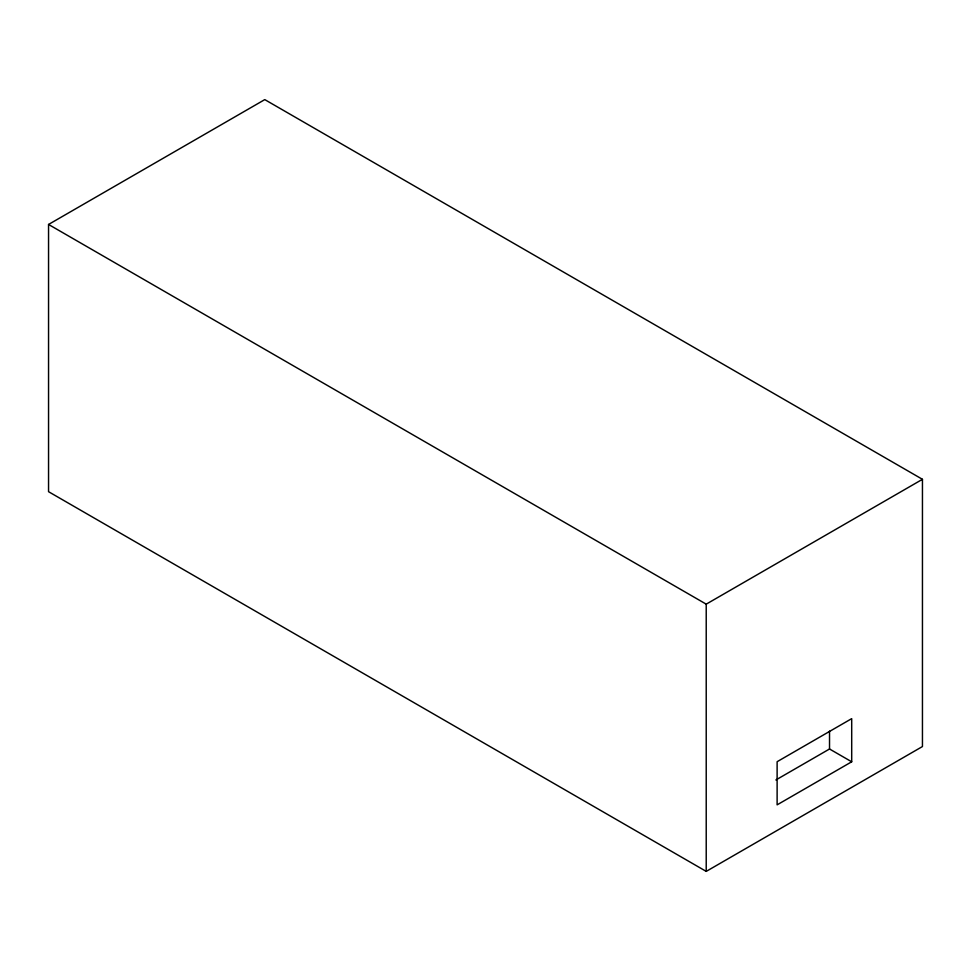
<?xml version="1.0" encoding="UTF-8"?>
<svg xmlns="http://www.w3.org/2000/svg" width="971" height="971" viewBox="0 0 971 971"><rect width="100%" height="100%" fill="white"/><g stroke="black" fill="none" stroke-linecap="round" stroke-linejoin="round"><path stroke-width="1.46" d="M48.55 224.459L264.78 99.612L922.45 479.31L922.45 746.541L706.22 871.388L48.55 491.69L48.55 224.459L706.22 604.156L922.45 479.31M775.878 779.968L829.525 748.993L851.701 761.786L851.701 718.637L777.116 761.713L777.116 804.85L851.701 761.786M829.525 731.139L829.525 748.993M706.22 604.156L706.22 871.388"/></g></svg>
